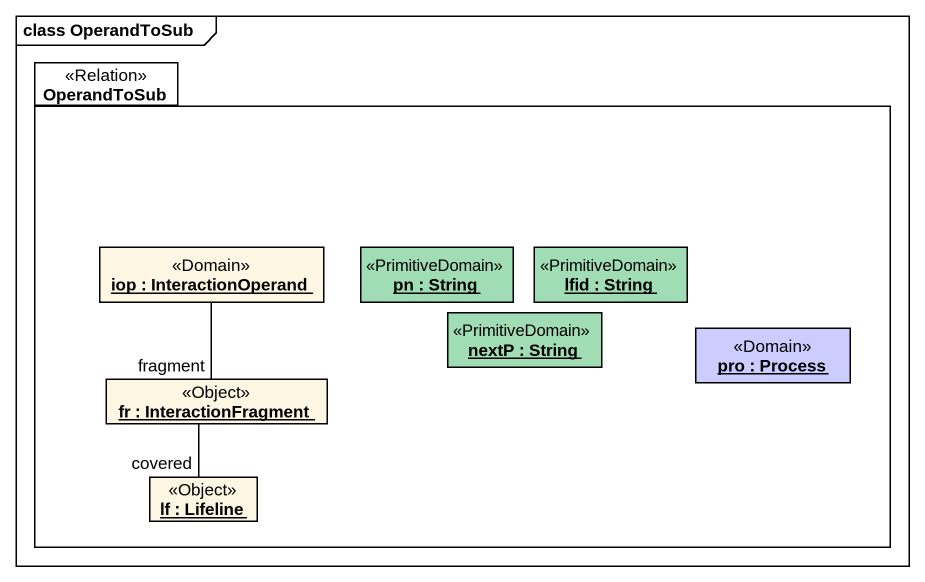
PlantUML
@startuml
mainframe class OperandToSub
hide circle
hide empty members
package OperandToSub <<Relation>> {
  object "iop : InteractionOperand" as iop <<Domain>>
  object "pn : String" as pn <<PrimitiveDomain>> #A0DCB4
  object "lfid : String" as lfid <<PrimitiveDomain>> #A0DCB4
  object "nextP : String" as nextP <<PrimitiveDomain>> #A0DCB4
  object "pro : Process" as pro <<Domain>> #CCCCFF
  object "fr : InteractionFragment" as fr <<Object>>
  object "lf : Lifeline" as lf <<Object>>
}
iop -- fr : fragment
fr -- lf : covered
@enduml
